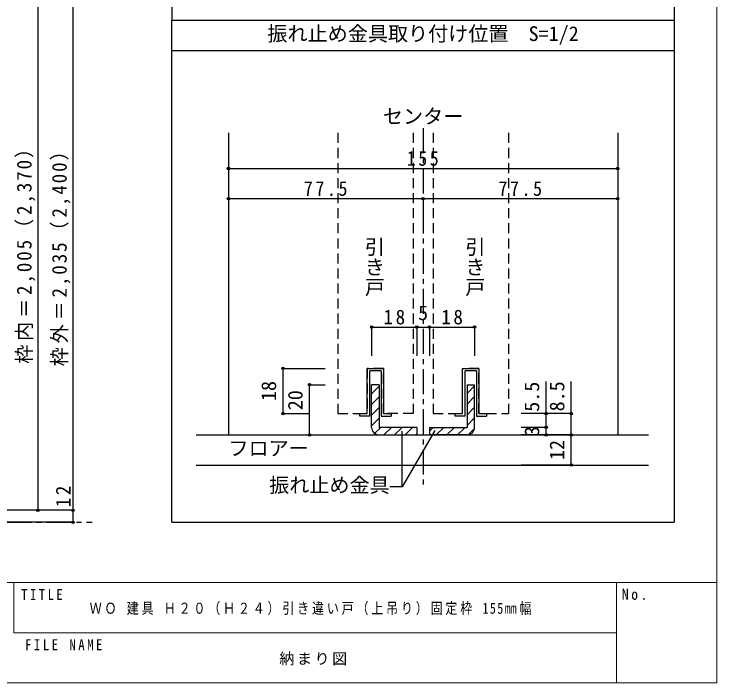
# Model space of a CAD drawing. Units: millimetres on the paper, with parts at other scales. Extents: x -197 to 198, y -138 to 137.
# Drawn here: x 57.9 to 197.8, y -138 to -4.8 of the extents above; entities that cross this region are included whole.
import ezdxf
from ezdxf.enums import TextEntityAlignment as Align

# ---------------------------------------------------------------- set-up
doc = ezdxf.new("R2010")
doc.units = ezdxf.units.MM
doc.header["$PDMODE"] = 32
doc.header["$PDSIZE"] = 0.5
doc.linetypes.add('CHAIN1', pattern=[8, 5, -1, 1, -1])
doc.linetypes.add('DASHED2', pattern=[3, 2, -1])
for name, color, linetype in [('0-1_通り芯', 4, 'CHAIN1'), ('0-A_文字', 7, 'Continuous'), ('0-B_寸法', 7, 'Continuous'), ('1-1_通り芯', 4, 'CHAIN1'), ('1-3_仕上げ', 2, 'Continuous'), ('1-4_枠', 4, 'CHAIN1'), ('1-6_扉', 7, 'DASHED2'), ('1-7_金物', 7, 'Continuous'), ('1-A_文字', 7, 'Continuous'), ('1-B_寸法', 7, 'Continuous'), ('F-A_文字', 7, 'Continuous')]:
    doc.layers.add(name, color=color, linetype=linetype)
doc.layers.add('F-0_補助線', color=7, linetype='Continuous', lineweight=18)
doc.styles.add('@ＭＳ ゴシック', font='')
doc.styles.add('ＭＳ ゴシック', font='')
doc.styles.get('@ＭＳ ゴシック').set_extended_font_data('@MS Gothic')
doc.styles.get('ＭＳ ゴシック').set_extended_font_data('MS Gothic')

msp = doc.modelspace()

# ---------------------------------------------------------------- linework, layer by layer
at = {"layer": '0-1_通り芯'}
msp.add_line((0.331, -106), (73.431, -106), dxfattribs=at)
at = {"layer": '0-A_文字', "color": 3}
for p, q in [((89.328, 94), (89.328, -6)), ((189.328, 94), (189.328, -6)), ((89.328, -106), (89.328, -6)), ((89.328, -6), (189.328, -6)), ((89.328, -6), (163.87, -6)), ((189.328, -6), (189.328, -106)), ((89.328, -12), (189.328, -12)), ((89.328, -106), (189.328, -106))]:
    msp.add_line(p, q, dxfattribs=at)
at = {"layer": '0-B_寸法', "color": 4}
for p, q in [((62.631, 5.95), (62.631, -103.6)), ((69.631, -106), (69.631, 5.95)), ((69.631, -103.6), (48.631, -103.6)), ((69.631, -106), (48.631, -106))]:
    msp.add_line(p, q, dxfattribs=at)
at = {"layer": '0-B_寸法'}
for p in [(62.631, -103.6), (62.631, -103.6), (69.631, -103.6), (69.631, -106)]:
    msp.add_point(p, dxfattribs=at)
at = {"layer": '1-1_通り芯'}
msp.add_line((139.328, -27.47), (139.328, -99.058), dxfattribs=at)
at = {"layer": '1-3_仕上げ'}
for p, q in [((94.127, -88.589), (184.225, -88.589)), ((94.127, -94.589), (184.225, -94.589))]:
    msp.add_line(p, q, dxfattribs=at)
at = {"layer": '1-4_枠', "color": 3, "linetype": 'Continuous'}
for p, q in [((100.578, -28.43), (100.578, -88.589)), ((178.078, -28.43), (178.078, -88.589))]:
    msp.add_line(p, q, dxfattribs=at)
at = {"layer": '1-6_扉'}
for p, q in [((122.328, -28.43), (122.328, -84.339)), ((137.328, -28.43), (137.328, -84.339)), ((141.328, -28.43), (141.328, -84.339)), ((156.328, -28.43), (156.328, -84.339)), ((128.203, -75.339), (128.203, -84.339)), ((131.453, -75.339), (128.203, -75.339)), ((147.203, -84.339), (147.203, -75.339)), ((150.453, -75.339), (147.703, -75.339)), ((150.453, -84.339), (150.453, -75.339)), ((122.328, -84.339), (128.203, -84.339)), ((141.328, -84.339), (147.203, -84.339)), ((150.453, -84.339), (151.828, -84.339)), ((151.952, -84.339), (156.328, -84.339))]:
    msp.add_line(p, q, dxfattribs=at)
msp.add_lwpolyline([(137.328, -84.339), (131.453, -84.339), (131.453, -75.339)], dxfattribs=at)
at = {"layer": '1-7_金物'}
for p, q in [((128.202, -84.339), (128.202, -75.339)), ((128.202, -75.339), (131.452, -75.339)), ((131.452, -75.339), (131.452, -84.339)), ((147.202, -84.339), (147.202, -75.339)), ((147.202, -75.339), (150.452, -75.339)), ((150.452, -75.339), (150.452, -84.339)), ((128.702, -84.839), (128.702, -75.839)), ((130.952, -75.839), (128.702, -75.839)), ((130.952, -75.839), (130.952, -84.839)), ((147.702, -84.839), (147.702, -75.839)), ((149.952, -75.839), (147.702, -75.839)), ((149.952, -75.839), (149.952, -84.839)), ((126.702, -84.339), (128.202, -84.339)), ((126.702, -84.839), (126.702, -84.339)), ((128.702, -84.839), (126.702, -84.839)), ((130.952, -84.839), (132.952, -84.839)), ((131.452, -84.339), (132.952, -84.339)), ((132.952, -84.339), (132.952, -84.839)), ((145.702, -84.339), (147.202, -84.339)), ((145.702, -84.839), (145.702, -84.339)), ((147.702, -84.839), (145.702, -84.839)), ((149.952, -84.839), (151.952, -84.839)), ((150.452, -84.339), (151.952, -84.339)), ((151.952, -84.339), (151.952, -84.839))]:
    msp.add_line(p, q, dxfattribs=at)
at = {"layer": '1-7_金物', "color": 3}
for p, q in [((130.577, -78.589), (129.077, -78.589)), ((129.077, -87.089), (129.077, -78.589)), ((130.577, -78.589), (130.577, -87.089)), ((148.077, -78.589), (149.577, -78.589)), ((148.077, -78.589), (148.077, -87.089)), ((149.577, -87.089), (149.577, -78.589)), ((138.077, -87.089), (130.577, -87.089)), ((138.077, -87.089), (138.077, -88.589)), ((140.577, -87.089), (140.577, -88.589)), ((140.577, -87.089), (148.077, -87.089)), ((130.577, -88.589), (138.077, -88.589)), ((148.077, -88.589), (140.577, -88.589))]:
    msp.add_line(p, q, dxfattribs=at)
at = {"layer": '1-7_金物', "color": 4}
for p, q in [((129.077, -80.411), (130.577, -78.911)), ((148.077, -80.33), (149.577, -78.83)), ((129.077, -82.532), (130.577, -81.032)), ((148.077, -82.451), (149.577, -80.951)), ((129.077, -84.654), (130.577, -83.154)), ((148.077, -84.572), (149.577, -83.072)), ((129.077, -86.775), (130.577, -85.275)), ((148.077, -86.694), (149.577, -85.194)), ((129.682, -88.292), (130.885, -87.089)), ((131.507, -88.589), (133.007, -87.089)), ((133.628, -88.589), (135.128, -87.089)), ((135.749, -88.589), (137.249, -87.089)), ((140.577, -87.83), (141.319, -87.089)), ((141.94, -88.589), (143.44, -87.089)), ((144.061, -88.589), (145.561, -87.089)), ((146.183, -88.589), (147.683, -87.089)), ((148.324, -88.568), (149.557, -87.335)), ((137.871, -88.589), (138.077, -88.382))]:
    msp.add_line(p, q, dxfattribs=at)
at = {"layer": '1-7_金物', "color": 3}
for centre, start, end in [((130.577, -87.089), 180, 270), ((148.077, -87.089), 270, 0)]:
    msp.add_arc(centre, 1.5, start, end, dxfattribs=at)
at = {"layer": '1-A_文字'}
for p, q in [((141.638, -87.741), (135.179, -98.927)), ((135.179, -98.927), (135.179, -87.853)), ((135.179, -98.927), (132.679, -98.927))]:
    msp.add_line(p, q, dxfattribs=at)
at = {"layer": '1-B_寸法', "color": 4}
for p, q in [((100.578, -35.516), (178.078, -35.516)), ((100.578, -41.516), (100.578, -46.516)), ((100.578, -41.516), (139.328, -41.516)), ((139.328, -41.516), (139.328, -46.516)), ((139.328, -41.516), (178.078, -41.516)), ((178.078, -41.516), (178.078, -46.516)), ((129.078, -67.111), (129.078, -72.839)), ((129.078, -67.111), (138.077, -67.111)), ((138.077, -67.111), (138.077, -72.839)), ((138.077, -67.111), (140.578, -67.111)), ((140.578, -67.111), (140.578, -72.839)), ((140.578, -67.111), (149.578, -67.111)), ((149.578, -67.111), (149.578, -72.839)), ((111.439, -84.339), (111.439, -75.339)), ((111.439, -75.339), (119.828, -75.339)), ((163.828, -87.089), (163.828, -77.97)), ((168.828, -88.589), (168.828, -77.97)), ((116.722, -88.589), (116.722, -78.589)), ((116.722, -78.589), (119.828, -78.589)), ((111.439, -84.339), (116.722, -84.339)), ((168.828, -84.339), (158.828, -84.339)), ((163.828, -87.089), (158.828, -87.089)), ((163.828, -88.589), (163.828, -87.089)), ((116.722, -88.589), (119.828, -88.589)), ((168.828, -88.589), (158.828, -88.589)), ((168.828, -94.589), (168.828, -88.589)), ((168.828, -94.589), (158.828, -94.589))]:
    msp.add_line(p, q, dxfattribs=at)
at = {"layer": '1-B_寸法'}
for p in [(100.578, -35.516), (178.078, -35.516), (100.578, -41.516), (139.328, -41.516), (178.078, -41.516), (129.078, -67.111), (138.077, -67.111), (140.578, -67.111), (149.578, -67.111), (111.439, -75.339), (116.722, -78.589), (111.439, -84.339), (163.828, -84.339), (168.828, -84.339), (163.828, -87.089), (116.722, -88.589), (163.828, -88.589), (168.828, -88.589), (168.828, -94.589)]:
    msp.add_point(p, dxfattribs=at)
at = {"layer": 'F-0_補助線', "color": 3}
msp.add_line((-197.169, -118), (197.831, -118), dxfattribs=at)
msp.add_lwpolyline([(-197.169, 137), (197.831, 137), (197.831, -138), (-197.169, -138)], close=True, dxfattribs=at)
at = {"layer": 'F-0_補助線', "color": 2}
for points in [[(57.831, -118), (177.831, -118), (177.831, -128), (57.831, -128)], [(177.831, -118), (197.831, -118), (197.831, -138), (177.831, -138)]]:
    msp.add_lwpolyline(points, close=True, dxfattribs=at)

# ---------------------------------------------------------------- texts
at = {"layer": '0-A_文字', "style": 'ＭＳ ゴシック'}
msp.add_text('振れ止め金具取り付け位置\u3000S=1/2', height=2.933, dxfattribs=at).set_placement((108.328, -11), align=Align.BOTTOM_LEFT)
at = {"layer": '0-B_寸法', "char_height": 2.933, "attachment_point": 7, "rotation": 90, "style": 'ＭＳ ゴシック'}
for s, insert in [('\\T1.2;\\W0.95;枠内＝2,005（2,370）', (62.131, -74.408)), ('\\T1.2;\\W0.95;枠外＝2,035（2,400）', (69.131, -74.908)), ('\\T1.27;\\W0.95;12', (69.131, -103))]:
    msp.add_mtext(s, dxfattribs=dict(at, insert=insert))
at = {"layer": '1-A_文字', "style": 'ＭＳ ゴシック'}
for s, p in [('センター', (131.328, -27.47)), ('フロアー', (100.578, -93.589)), ('振れ止め金具', (108.679, -100.927))]:
    msp.add_text(s, height=2.933, dxfattribs=at).set_placement(p, align=Align.BOTTOM_LEFT)
at = {"layer": '1-A_文字', "style": '@ＭＳ ゴシック'}
for p in [(127.328, -49.102), (147.328, -49.102)]:
    msp.add_text('引き戸', height=2.933, rotation=270, dxfattribs=at).set_placement(p, align=Align.BOTTOM_LEFT)
at = {"layer": '1-B_寸法', "style": 'ＭＳ ゴシック'}
msp.add_text('5', height=2.933, dxfattribs=at).set_placement((138.328, -66.611), align=Align.BOTTOM_LEFT)
for s, p in [('18', (110.939, -81.839)), ('5.5', (163.328, -83.97)), ('8.5', (168.328, -83.898)), ('20', (116.222, -83.669)), ('3', (163.328, -88.839)), ('12', (168.328, -93.589))]:
    msp.add_text(s, height=2.933, rotation=90, dxfattribs=at).set_placement(p, align=Align.BOTTOM_LEFT)
at = {"layer": '1-B_寸法', "char_height": 2.933, "attachment_point": 7, "style": 'ＭＳ ゴシック'}
for s, insert in [('\\T1.27;\\W0.9;155', (136.078, -35.016)), ('\\T1.28;\\W0.9;77.5', (115.578, -41.016)), ('\\T1.28;\\W0.9;77.5', (154.328, -41.016)), ('\\T1.27;\\W0.95;18', (131.453, -66.611)), ('\\T1.27;\\W0.95;18', (142.953, -66.611))]:
    msp.add_mtext(s, dxfattribs=dict(at, insert=insert))
at = {"layer": 'F-A_文字', "char_height": 2.199, "attachment_point": 7, "style": 'ＭＳ ゴシック'}
for s, insert in [('\\T1.38;\\W0.85;TITLE', (59.3, -121.478)), ('\\T1.38;\\W0.9;No.', (178.912, -121.478)), ('\\T1.23;\\W0.8;ＷＯ\\~建具\\~Ｈ２０（Ｈ２４）引き違い戸（上吊り）固定枠\\~155㎜幅', (72.943, -124.5)), ('\\T1.39;\\W0.85;FILE\\~NAME', (60.075, -131.478)), ('\\T1.17;納まり図', (110.693, -134.5))]:
    msp.add_mtext(s, dxfattribs=dict(at, insert=insert))

doc.saveas('drawing.dxf')
